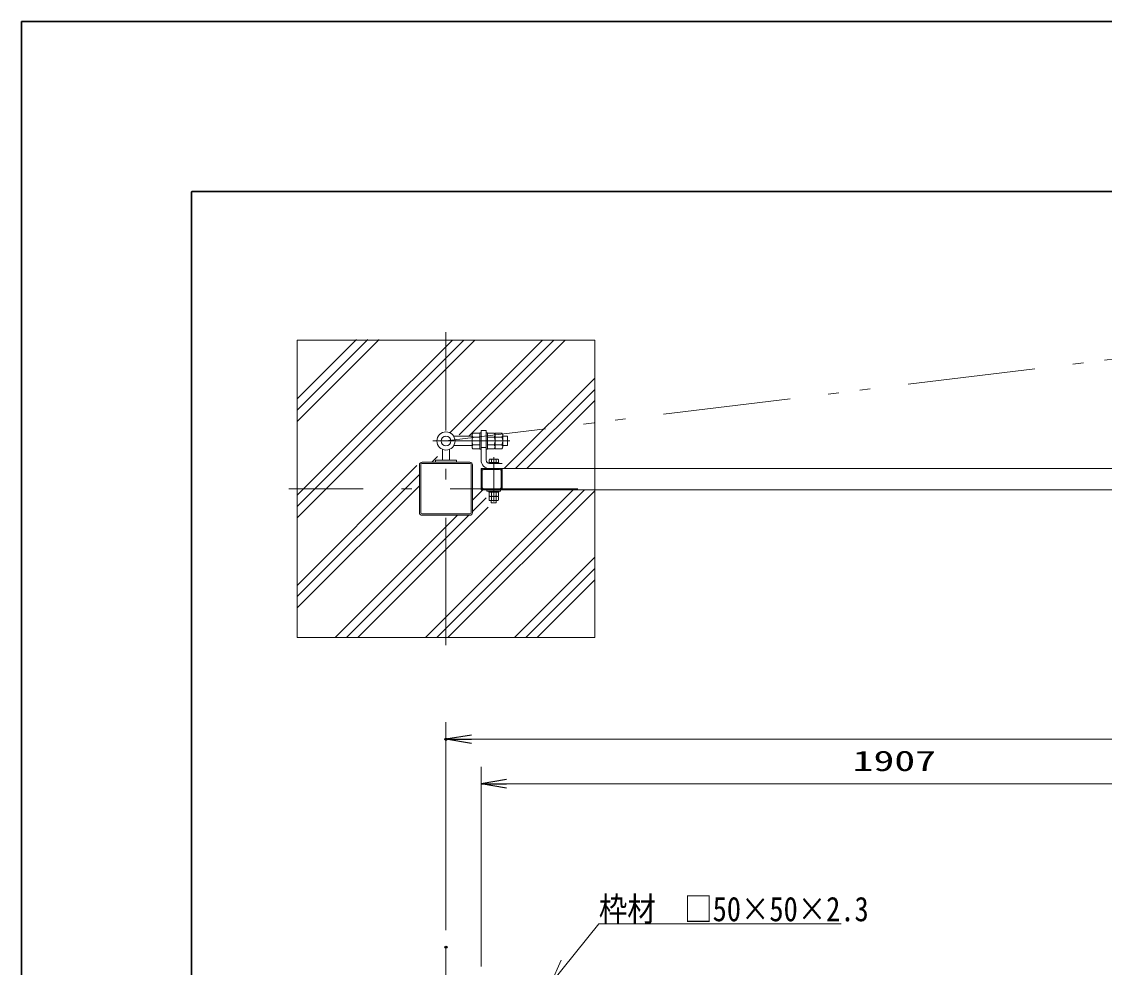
# Model space of a CAD drawing. Units: millimetres, scale not verified. Extents: x -4200 to 4200, y -2970 to 2970.
# Drawn here: x -4200 to -1653, y 744 to 2970 of the extents above; entities that cross this region are included whole.
import ezdxf
from ezdxf.enums import TextEntityAlignment as Align

# ---------------------------------------------------------------- set-up
doc = ezdxf.new("R2010")
doc.units = ezdxf.units.MM
doc.header["$LTSCALE"] = 10
doc.header["$PDMODE"] = 32
doc.header["$PDSIZE"] = 5
for name, pattern in [('USER1', [12.6, 8.4, -4.2]), ('USER2', [50.5, 30, -9, 2.5, -9]), ('USER3', [58, 30, -9, 2.5, -5, 2.5, -9])]:
    doc.linetypes.add(name, pattern=pattern)
for name, color, linetype, lineweight in [('0-2_1', 7, 'Continuous', 9), ('0-3_23', 7, 'Continuous', 9), ('0-4_30', 3, 'USER2', 9), ('0-7_2', 4, 'Continuous', 9), ('0-A_0', 7, 'Continuous', 25), ('0-C_4', 7, 'USER1', 9), ('0-D_24', 7, 'Continuous', 9), ('1-5_8', 6, 'Continuous', 9), ('1-7_28', 8, 'USER3', 9)]:
    doc.layers.add(name, color=color, linetype=linetype, lineweight=lineweight)
doc.layers.add('0-B_Defpoints', color=7, linetype='Continuous')
doc.styles.add('ＭＳ ゴシック', font='')
doc.styles.get('ＭＳ ゴシック').set_extended_font_data('MS Gothic')

# ---------------------------------------------------------------- blocks, each defined once
blk = doc.blocks.new('_OPEN')
at = {"layer": '0-A_0'}
blk.add_line((-10, 1.667), (0, 0), dxfattribs=at)
blk.add_lwpolyline([(-10, -1.667), (0, 0), (-10, 0)], dxfattribs=at)
blk = doc.blocks.new('G45')
at = {"layer": '0-2_1'}
blk.add_lwpolyline([(5984.3, 44680.6), (12984.3, 44680.6), (12984.3, 51680.6), (5984.3, 51680.6)], close=True, dxfattribs=at)

msp = doc.modelspace()

# ---------------------------------------------------------------- linework, layer by layer
at = {"layer": '0-2_1', "lineweight": 30}
for p, q in [((-4200.21, 2969.76), (-4200.21, -2969.74)), ((-3800.21, 2569.26), (-3799.71, 2569.76)), ((-3800.21, 2569.26), (-3800.21, -2569.74)), ((3799.29, 2569.76), (-3799.71, 2569.76))]:
    msp.add_line(p, q, dxfattribs=at)
at = {"layer": '0-2_1'}
for p, q in [((-3551.78, 2081.71), (-3412.27, 2221.22)), ((-3551.78, 2055.19), (-3385.75, 2221.22)), ((-3551.78, 2028.68), (-3359.24, 2221.22)), ((-3378.31, 2028.52), (-3186.57, 2220.26)), ((-3354.4, 2025.92), (-3160.05, 2220.26)), ((-3330.49, 2023.31), (-3133.54, 2220.26)), ((-3192.64, 2002.06), (-2974.44, 2220.26)), ((-3170.98, 1997.21), (-2947.92, 2220.26)), ((-3147.9, 1993.76), (-2921.4, 2220.26)), ((-3064.82, 1917.75), (-2851.78, 2130.79)), ((-3038.3, 1917.75), (-2851.78, 2104.27)), ((-3011.78, 1917.75), (-2851.78, 2077.76)), ((-3551.78, 1855.05), (-3378.31, 2028.52)), ((-3551.78, 1828.54), (-3354.4, 2025.92)), ((-3551.78, 1802.02), (-3330.49, 2023.31)), ((-3202.44, 1992.26), (-3202.42, 1992.28)), ((-3235.42, 1932.76), (-3221.77, 1946.41)), ((-3551.78, 1642.92), (-3269.96, 1924.74)), ((-1262.28, 1917.75), (-3069.28, 1917.75)), ((-3551.78, 1616.41), (-3264.28, 1903.91)), ((-3551.78, 1589.89), (-3264.28, 1877.39)), ((-3250.17, 1520.26), (-2901.78, 1868.66)), ((-3223.66, 1520.26), (-2876.17, 1867.75)), ((-3197.14, 1520.26), (-2851.78, 1865.63)), ((-3139.28, 1843.29), (-3113.63, 1868.94)), ((-3069.28, 1867.75), (-2197.36, 1867.75)), ((-3069.28, 1867.75), (-1262.28, 1867.75)), ((-3139.28, 1816.77), (-3106.91, 1849.14)), ((-3409.27, 1520.26), (-3102.41, 1827.12)), ((-3462.31, 1520.26), (-3174.81, 1807.76)), ((-3435.79, 1520.26), (-3148.29, 1807.76)), ((-3040.06, 1520.67), (-2851.78, 1708.95)), ((-3013.95, 1520.26), (-2851.78, 1682.43)), ((-2987.43, 1520.26), (-2851.78, 1655.91)), ((-2955.13, 706.09), (-2930.76, 760.92))]:
    msp.add_line(p, q, dxfattribs=at)
at = {"layer": '0-2_1', "lineweight": 30}
msp.add_lwpolyline([(4199.79, -2969.74), (4199.79, 2969.76), (-4200.21, 2969.76)], dxfattribs=at)
at = {"layer": '0-2_1'}
msp.add_lwpolyline([(-2955.13, 706.09), (-2841.97, 845.98), (-2271.97, 845.98)], dxfattribs=at)
at = {"layer": '0-3_23'}
for p, q in [((-3264.28, 1926.36), (-3264.28, 1814.16)), ((-3261.08, 1927.26), (-3261.08, 1813.26)), ((-3258.78, 1929.56), (-3144.78, 1929.56)), ((-3257.88, 1932.76), (-3145.68, 1932.76)), ((-3142.48, 1927.26), (-3142.48, 1813.26)), ((-3139.28, 1926.36), (-3139.28, 1814.16)), ((-3119.28, 1874.58), (-3119.28, 1910.78)), ((-3116.98, 1874.58), (-3116.98, 1910.78)), ((-3112.38, 1917.68), (-3076.18, 1917.68)), ((-3112.38, 1917.68), (-3076.18, 1917.68)), ((-3112.38, 1915.38), (-3076.18, 1915.38)), ((-3101.28, 1917.68), (-3072.28, 1917.68)), ((-3071.58, 1874.58), (-3071.58, 1910.78)), ((-3069.28, 1874.58), (-3069.28, 1910.78)), ((-3112.38, 1869.98), (-3076.18, 1869.98)), ((-3112.38, 1867.68), (-3073.28, 1867.68)), ((-3112.38, 1867.68), (-3073.28, 1867.68)), ((-3258.78, 1810.96), (-3144.78, 1810.96)), ((-3257.88, 1807.76), (-3145.68, 1807.76))]:
    msp.add_line(p, q, dxfattribs=at)
for centre, radius, start, end in [((-3257.88, 1926.36), 6.4, 90, 180), ((-3258.78, 1927.26), 2.3, 90, 180), ((-3145.68, 1926.36), 6.4, 0, 90), ((-3144.78, 1927.26), 2.3, 0, 90), ((-3112.38, 1910.78), 6.9, 90, 180), ((-3112.38, 1910.78), 4.6, 90, 180), ((-3076.18, 1910.78), 6.9, 0, 90), ((-3076.18, 1910.78), 4.6, 0, 90), ((-3112.38, 1874.58), 6.9, 180, 270), ((-3112.38, 1874.58), 4.6, 180, 270), ((-3076.18, 1874.58), 6.9, 270, 0), ((-3076.18, 1874.58), 4.6, 270, 0), ((-3257.88, 1814.16), 6.4, 180, 270), ((-3258.78, 1813.26), 2.3, 180, 270), ((-3145.68, 1814.16), 6.4, 270, 0), ((-3144.78, 1813.26), 2.3, 270, 0)]:
    msp.add_arc(centre, radius, start, end, dxfattribs=at)
at = {"layer": '0-4_30'}
for p, q in [((-3201.78, 1502.16), (-3201.78, 2238.7)), ((-2891.78, 1870.26), (-3571.18, 1870.26)), ((-3201.78, 791.34), (-3201.78, -1818.6))]:
    msp.add_line(p, q, dxfattribs=at)
at = {"layer": '0-7_2', "lineweight": 18}
for p, q in [((-3201.78, 831.34), (-3201.78, 1320.65)), ((738.22, 1280.65), (-3141.78, 1280.65)), ((-3119.28, 746.09), (-3119.28, 1215.65)), ((-3059.28, 1175.65), (-1272.28, 1175.65))]:
    msp.add_line(p, q, dxfattribs=at)
at = {"layer": '0-B_Defpoints'}
for p in [(-3201.78, 1280.65), (-3201.78, 791.34)]:
    msp.add_point(p, dxfattribs=at)
at = {"layer": '0-C_4', "linetype": 'Continuous'}
msp.add_lwpolyline([(-3069.28, 1917.75), (-3119.28, 1917.75), (-3119.28, 1867.75), (-3069.28, 1867.75)], close=True, dxfattribs=at)
at = {"layer": '0-D_24'}
for p, q in [((-3089.28, 1944.33), (-3089.28, 1840.04)), ((-3089.28, 1840.49), (-3089.28, 1942.29))]:
    msp.add_line(p, q, dxfattribs=at)
at = {"layer": '1-5_8'}
for p, q in [((-3140.48, 1993.76), (-3183.48, 1993.76)), ((-3140.48, 1996.6), (-3140.48, 1968.93)), ((-3138.48, 2001.26), (-3122.48, 2001.26)), ((-3138.48, 1991.98), (-3122.48, 1991.98)), ((-3122.48, 2002.26), (-3122.48, 1963.26)), ((-3122.48, 2002.26), (-3119.28, 2002.26)), ((-3119.28, 2007.76), (-3119.28, 1937.76)), ((-3107.28, 2007.76), (-3119.28, 2007.76)), ((-3107.28, 2007.76), (-3107.28, 1937.76)), ((-3107.28, 2002.26), (-3104.08, 2002.26)), ((-3104.08, 2002.26), (-3104.08, 1963.26)), ((-3088.08, 2001.26), (-3104.08, 2001.26)), ((-3088.08, 1991.98), (-3104.08, 1991.98)), ((-3070.08, 2001.26), (-3086.08, 2001.26)), ((-3086.08, 2001.26), (-3086.08, 1964.26)), ((-3070.08, 1991.98), (-3086.08, 1991.98)), ((-3068.08, 1982.76), (-3068.08, 1996.6)), ((-3056.78, 1993.76), (-3068.08, 1993.76)), ((-3056.78, 1971.76), (-3056.78, 1993.76)), ((-3209.78, 1962.97), (-3209.78, 1937.26)), ((-3193.78, 1962.97), (-3193.78, 1937.26)), ((-3140.48, 1971.76), (-3183.48, 1971.76)), ((-3138.48, 1973.55), (-3122.48, 1973.55)), ((-3138.48, 1964.26), (-3122.48, 1964.26)), ((-3122.48, 1963.26), (-3119.28, 1963.26)), ((-3107.28, 1967.76), (-3119.28, 1967.76)), ((-3107.28, 1963.26), (-3104.08, 1963.26)), ((-3088.08, 1973.55), (-3104.08, 1973.55)), ((-3088.08, 1964.26), (-3104.08, 1964.26)), ((-3070.08, 1973.55), (-3086.08, 1973.55)), ((-3070.08, 1964.26), (-3086.08, 1964.26)), ((-3068.08, 1982.76), (-3068.08, 1968.93)), ((-3056.78, 1971.76), (-3068.08, 1971.76)), ((-3226.78, 1937.26), (-3226.78, 1932.76)), ((-3226.78, 1937.26), (-3201.78, 1937.26)), ((-3226.78, 1937.26), (-3226.78, 1932.76)), ((-3176.78, 1937.26), (-3201.78, 1937.26)), ((-3176.78, 1937.26), (-3176.78, 1932.76)), ((-3100.23, 1932.06), (-3100.23, 1938.56)), ((-3081.07, 1940.06), (-3097.52, 1940.06)), ((-3094.78, 1938.56), (-3094.78, 1932.06)), ((-3083.77, 1938.56), (-3083.77, 1932.06)), ((-3078.33, 1932.06), (-3078.33, 1938.56)), ((-3101.28, 1932.06), (-3101.28, 1930.02)), ((-3077.28, 1932.06), (-3101.28, 1932.06)), ((-3069.28, 1929.76), (-3099.28, 1929.76)), ((-3077.28, 1932.06), (-3077.28, 1929.76)), ((-3105.28, 1867.76), (-3105.28, 1864.56)), ((-3077.28, 1864.56), (-3101.28, 1864.56)), ((-3101.28, 1862.26), (-3101.28, 1864.56)), ((-3077.28, 1862.26), (-3101.28, 1862.26)), ((-3100.23, 1862.26), (-3100.23, 1853.76)), ((-3094.78, 1853.76), (-3094.78, 1862.26)), ((-3083.77, 1853.76), (-3083.77, 1862.26)), ((-3078.33, 1862.26), (-3078.33, 1853.76)), ((-3077.28, 1862.26), (-3077.28, 1864.56)), ((-3078.33, 1852.26), (-3100.23, 1852.26)), ((-3100.23, 1852.26), (-3100.23, 1843.76)), ((-3081.07, 1842.26), (-3097.52, 1842.26)), ((-3095.28, 1837.06), (-3095.28, 1842.26)), ((-3089.28, 1837.06), (-3095.28, 1837.06)), ((-3094.78, 1843.76), (-3094.78, 1852.26)), ((-3089.28, 1837.06), (-3083.28, 1837.06)), ((-3083.77, 1843.76), (-3083.77, 1852.26)), ((-3083.28, 1837.06), (-3083.28, 1842.26)), ((-3078.33, 1852.26), (-3078.33, 1843.76))]:
    msp.add_line(p, q, dxfattribs=at)
at = {"layer": '1-5_8', "linetype": 'USER2'}
for q in [(-3172.67, 1982.76), (-3051.59, 1982.76)]:
    msp.add_line((-3232.69, 1982.76), q, dxfattribs=at)
at = {"layer": '1-5_8'}
msp.add_lwpolyline([(-3073.28, 1867.76), (-3073.28, 1864.56), (-3105.28, 1864.56)], dxfattribs=at)
for radius in [21.35, 11.35]:
    msp.add_circle((-3201.78, 1982.76), radius, dxfattribs=at)
for centre, radius, start, end in [((-3134.09, 1996.62), 6.39, 133.39581, 226.60419), ((-3118.26, 1982.76), 22.22, 155.50379, 204.49621), ((-3092.47, 1996.62), 6.39, 313.39581, 46.60419), ((-3108.3, 1982.76), 22.22, 335.50379, 24.49621), ((-3074.47, 1996.62), 6.39, 313.39581, 46.60419), ((-3090.3, 1982.76), 22.22, 335.50379, 24.49621), ((-3134.09, 1968.91), 6.39, 133.39581, 226.60419), ((-3092.47, 1968.91), 6.39, 313.39581, 46.60419), ((-3074.47, 1968.91), 6.39, 313.39581, 46.60419), ((-3099.28, 1937.76), 20, 180, 270), ((-3099.28, 1937.76), 8, 180, 270), ((-3097.51, 1936.84), 3.22, 32.29619, 147.70381), ((-3089.28, 1929.21), 10.85, 59.51401, 120.48599), ((-3081.05, 1936.84), 3.22, 32.29619, 147.70381), ((-3097.51, 1855.48), 3.22, 212.29619, 327.70381), ((-3097.51, 1845.48), 3.22, 212.29619, 327.70381), ((-3089.28, 1863.11), 10.85, 239.51401, 300.48599), ((-3089.28, 1853.11), 10.85, 239.51401, 300.48599), ((-3081.05, 1855.48), 3.22, 212.29619, 327.70381), ((-3081.05, 1845.48), 3.22, 212.29619, 327.70381)]:
    msp.add_arc(centre, radius, start, end, dxfattribs=at)
at = {"layer": '1-7_28'}
msp.add_line((-1240.48, 2223.26), (-3201.78, 1982.76), dxfattribs=at)

# ---------------------------------------------------------------- block references
at = {"layer": '0-7_2', "xscale": 6, "yscale": 6, "rotation": 180}
for p in [(-3201.78, 1280.65), (-3119.28, 1175.65)]:
    msp.add_blockref('_OPEN', p, dxfattribs=at)
at = {"layer": '0-A_0', "xscale": 0.1, "yscale": 0.1}
msp.add_blockref('G45', (-4150.21, -2947.8), dxfattribs=at)

# ---------------------------------------------------------------- texts
at = {"layer": '0-2_1', "style": 'ＭＳ ゴシック', "width": 0.85}
msp.add_text('枠材\u3000□50×50×2.3', height=57.73, dxfattribs=at).set_placement((-2841.97, 834.88), align=Align.BOTTOM_LEFT)
at = {"layer": '0-7_2', "style": 'ＭＳ ゴシック', "width": 1.5}
msp.add_text('1907', height=48.09, dxfattribs=at).set_placement((-2244.95, 1191.4), align=Align.BOTTOM_LEFT)

doc.saveas('drawing.dxf')
